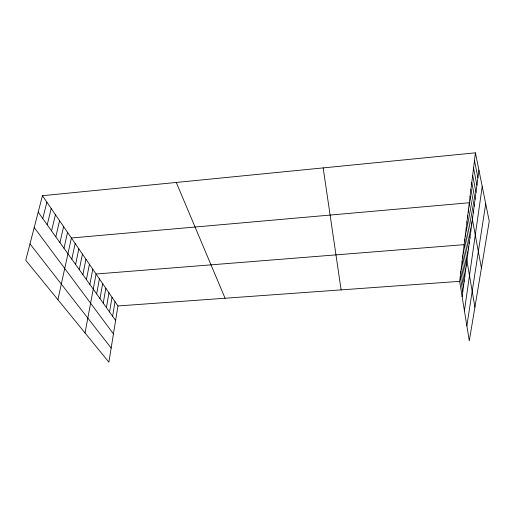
<?xml version="1.0" encoding="UTF-8"?>
<svg xmlns="http://www.w3.org/2000/svg" width="515" height="515" viewBox="0 0 515 515"><rect width="100%" height="100%" fill="white"/><g stroke="black" fill="none" stroke-linecap="round" stroke-linejoin="round"><path stroke-width="0.77" d="M475.422 152.826L489.25 221.212L469.294 340.827L459.65 281.345L475.422 152.826L42.442 195.7L25.75 260.268L108.884 362.174L117.948 305.955L42.442 195.7M462.129 296.627L478.931 170.175M464.427 310.815L482.22 186.424M466.86 325.841L485.722 203.76M112.618 316.249L115.019 301.668M109.553 311.974L112.019 297.297M106.431 307.603L108.968 292.835M103.238 303.135L105.845 288.278M99.974 298.578L102.659 283.623M96.646 293.917L99.401 278.866M85.033 332.941L96.073 274.012L464.15 244.657L474.92 307.082M89.861 284.428L92.777 269.191M86.404 279.6L89.404 264.272M82.876 274.662L85.96 259.245M79.271 269.622L82.439 254.101M75.583 264.459L78.84 248.848M71.804 259.18L75.164 243.473M57.905 299.685L71.398 237.982L469.3 202.743L481.422 268.148M63.989 248.256L67.549 232.355M59.946 242.597L63.609 226.606M55.8 236.803L59.579 220.716M51.558 230.868L55.446 214.684M47.213 224.791L51.217 208.511M42.751 218.56L46.884 202.183M117.948 305.955L459.65 281.345M29.986 243.878L111.163 348.056M34.215 227.533L113.448 333.868M38.187 212.167L115.611 320.446M176.265 182.445L225.081 298.236M474.482 160.532L477.92 177.791M473.555 168.032L476.935 185.2M472.661 175.338L475.976 192.41M471.785 182.458L475.049 199.427M470.935 189.391L474.135 206.27M470.105 196.151L473.253 212.927M468.508 209.174L471.547 225.75M467.736 215.45L470.729 231.93M466.989 221.572L469.925 237.949M466.255 227.546L469.146 243.827M465.534 233.385L468.38 249.569M464.839 239.089L467.639 255.17M463.461 250.264L466.178 266.146M462.792 255.743L465.463 271.527M462.135 261.099L464.762 276.78M461.492 266.332L464.079 281.911M460.861 271.45L463.416 286.932M460.249 276.452L462.766 291.831M323.175 167.896L341.117 289.881"/></g></svg>
